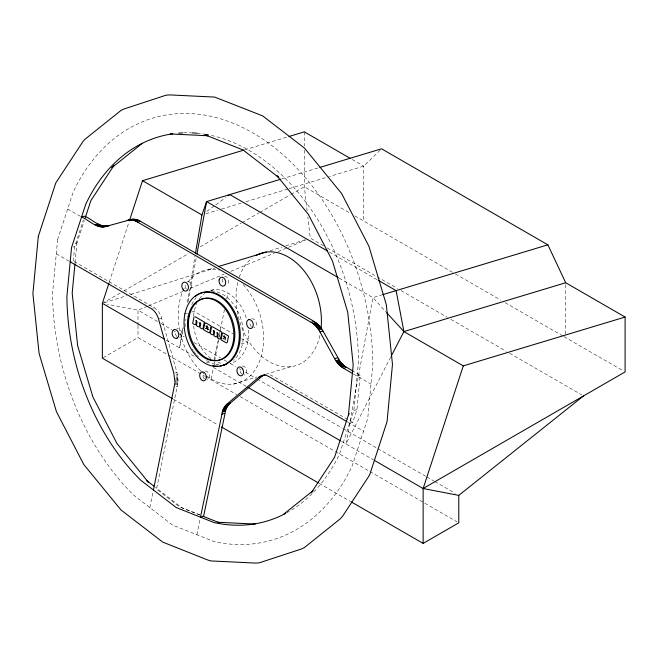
<?xml version="1.0" encoding="UTF-8"?>
<svg xmlns="http://www.w3.org/2000/svg" width="658" height="658" viewBox="0 0 658 658"><rect width="100%" height="100%" fill="white"/><g stroke="black" fill="none" stroke-linecap="round" stroke-linejoin="round"><path stroke-width="0.49" stroke-dasharray="3.29 2.47" d="M199.843 514.86L179.256 506.685L156.538 489.182L178.121 381.73L176.928 372.231L161.613 318.102A14.961 10.577 75 0 0 154.211 307.738L73.285 261.02L71.738 261.432M73.285 261.02L74.65 246.684L83.418 219.994M75.061 262.772L76.97 242.621L76.402 244.636L84.257 220.726M222.264 278.984L222.157 280.094A4.54 3.208 75 0 0 223.843 284.272M286.658 512.845A199.604 141.141 75 0 0 339.569 453.913L353.831 410.485L358.478 361.505A199.604 141.141 75 0 0 211.448 135.482M349.653 423.201L352.754 422.37L356.932 409.654L360.189 375.249L354.234 371.811M182.965 327.774L179.585 347.918L183.311 327.733M187.201 302.59L189.397 289.504M190.08 285.473L194.99 256.266M188.155 301.496L196.355 257.097M211.3 379.066L213.34 368.003M214.08 363.981L214.459 361.974M214.64 360.971L218.538 339.857M218.727 338.854L220.956 326.787M149.843 507.598L153.437 490.013M214.237 359.597L218.711 337.727M218.917 336.731L220.142 330.76M220.34 329.773L224.411 309.885M226.648 298.946L227.874 292.974M196.89 534.757L200.081 519.129M109.368 281.912L129.132 221.557M390.696 357.154L345.911 443.944L372.93 297.622L381.624 294.998M380.127 150.189L363.726 166.145L329.411 176.5M206.842 211.374L215.043 205.378M215.857 204.786L225.694 197.589M102.36 303.33L120.151 293.057M123.712 291L188.665 253.503M200.229 246.824L241.157 223.194M242.045 222.684L258.948 212.921M259.836 212.411L290.088 194.941M290.984 194.431L304.325 186.724L350.426 213.34M103.224 357.705L137.999 337.628L167.321 354.555M147.466 306.233L137.999 310.189L107.312 304.284M148.412 305.838L182.488 291.593M190.055 288.426L224.131 274.18M230.761 271.409L274.296 253.207M278.087 251.627L287.554 247.663M288.5 247.268L305.534 240.145M179.42 337.562L180.218 337.299A4.54 3.208 75 0 0 181.731 332.701A4.54 3.208 75 0 0 178.507 328.729L177.652 328.687A4.54 3.208 75 0 0 176.854 328.942M251.759 318.908L252.154 318.776A4.54 3.208 75 0 1 256.233 322.79A4.54 3.208 75 0 1 253.922 327.651M104.318 302.713L126.879 295.648M130.802 294.414L215.141 267.987M270.06 250.772L281.83 247.079M285.753 245.853L305.361 239.709M244.735 149.835L286.995 137.078M281.682 178.935L318.891 167.708M205.847 213.784L217.617 210.239M221.54 209.055L241.149 203.133M246.059 201.652L288.22 188.928M289.199 188.632L328.424 176.796M208.52 269.509L213.414 268.036M233.384 384.058L256.883 376.968M265.7 374.312L291.165 366.629M73.096 247.095L74.65 246.684M210.996 290.482L213.579 289.791M152.664 308.158L154.211 307.738M159.294 318.727L161.613 318.102M185.959 313.57L187.505 313.15M191.643 312.048L194.225 311.349L233.022 333.754M240.968 344.019L247.679 342.218L241.651 338.738M206.546 362.599L208.866 361.982L216.021 364.82A37.802 26.731 75 0 0 218.078 365.182M175.373 372.642L176.928 372.231M175.949 375.011L177.496 374.591M216.021 364.82L221.187 363.438L217.609 362.015M176.171 376.203L177.718 375.784M176.344 377.396L177.89 376.985M175.694 378.802L178.022 378.177M175.003 380.201L178.096 379.37M175.036 381.385L178.129 380.554M175.793 382.356L178.121 381.73M174.962 383.721L178.055 382.89M174.855 384.864L177.948 384.042M176.048 386.682L177.594 386.262M357.097 376.08L360.189 375.249M353.831 410.485L356.932 409.654M200.131 515.115L182.389 508.066L155.576 487.422M352.203 159.491L363.726 166.145L363.726 221.022M354.859 215.906L454.481 273.415M455.369 273.934L500.746 300.13M505.196 302.696L563.026 336.082M563.914 336.6L623.323 370.898M323.621 245.878L310.263 238.171L307.821 216.984M327.174 247.934L397.49 288.533M401.051 290.581L447.341 317.304M450.895 319.36L506.084 351.224M509.646 353.28L581.738 394.899M329.411 252.113L377.437 279.839M339.125 278.104L372.93 297.622L385.999 311.958M67.667 208.981L80.704 216.507M353.691 374.114L370.997 384.108M352.754 422.37L271.828 375.644A14.961 10.577 75 0 0 269.303 374.591M56.292 253.824L69.32 261.349M347.876 422.173L363.553 431.22M157.55 321.474L137.999 310.189L137.999 324.419M161.103 323.53L171.763 329.683M172.651 330.201L177.092 332.759M177.989 333.277L184.207 336.863M193.978 342.514L220.636 357.903M224.189 359.951L226.854 361.489M230.407 363.545L235.745 366.621M239.298 368.677L241.075 369.697M245.516 372.264L256.176 378.424M257.064 378.934L342.374 428.185M343.262 428.695L377.026 448.188M377.914 448.707L425.899 476.408M426.787 476.918L433.893 481.023M434.782 481.533L455.221 493.335M166.268 340.227L193.814 356.134M213.381 367.427L246.289 386.427M341.461 441.378L373.423 459.827M168.209 355.073L204.646 376.105M205.535 376.615L236.633 394.57M240.186 396.626L334.371 451.001M335.259 451.52L369.031 471.013M369.919 471.523L456.997 521.794M173.441 399.241L217.872 424.895M319.171 483.383L350.27 501.338M186.592 289.232L185.901 288.377A4.54 3.208 75 0 1 185.013 283.943M307.121 210.93L304.325 186.724L304.325 150.139M565.699 284.782L565.699 335.596M304.325 131.855L304.325 146.076M137.999 325.43L137.999 337.628M183.746 132.826A199.604 141.141 75 0 1 190.886 132.826M197.055 133.212A199.604 141.141 75 0 1 204.268 134.117M198.403 356.965A37.802 26.731 75 0 1 196.397 354.728M195.747 353.93A37.802 26.731 75 0 1 193.913 351.43M193.329 350.566A37.802 26.731 75 0 1 192.333 348.962M185.252 326.705A37.802 26.731 75 0 1 185.202 319.048M204.474 378.942A4.54 3.208 75 0 1 202.894 373.654M205.214 371.063A4.54 3.208 75 0 1 209.417 376.244L209.31 377.355A4.54 3.208 75 0 1 206.99 379.946M176.903 336.567A4.54 3.208 75 0 1 175.324 331.27M187.333 281.353A4.54 3.208 75 0 1 190.54 283.203L191.075 284.231A4.54 3.208 75 0 1 189.109 290.227M241.725 373.991A4.54 3.208 75 0 1 241.034 373.135L240.499 372.107A4.54 3.208 75 0 1 240.145 368.694M242.473 366.111A4.54 3.208 75 0 1 244.99 367.106L245.681 367.962A4.54 3.208 75 0 1 244.241 374.986M251.405 326.656A4.54 3.208 75 0 1 249.834 321.359M224.592 276.401A4.54 3.208 75 0 1 228.68 282.685L228.359 283.672A4.54 3.208 75 0 1 227.158 285.013M208.866 361.982A37.802 26.731 75 0 1 206.571 360.51M191.758 304.514A37.802 26.731 75 0 1 196.1 297.901M211.44 291.009A37.802 26.731 75 0 1 240.918 318.9A37.802 26.731 75 0 1 233.491 360.403M210.979 358.577A37.802 26.731 75 0 1 193.608 325.463M193.551 315.898A37.802 26.731 75 0 1 196.923 303.132M199.464 298.773A37.802 26.731 75 0 1 204.679 293.402M210.65 290.417A37.802 26.731 75 0 1 246.643 319.401M248.461 330.061A37.802 26.731 75 0 1 230.284 363.413M319.895 335.432A58.809 40.903 73.2 0 1 266.597 360.091A58.809 40.903 73.2 0 1 238.056 281.229M239.241 277.265A58.809 40.903 73.2 0 1 252.014 258.166M243.106 284.618A58.809 40.903 73.2 0 1 259.622 361.119A58.809 40.903 73.2 0 1 207.171 376.392M203.955 373.867A58.809 40.903 73.2 0 1 201.619 371.795M200.863 371.071A58.809 40.903 73.2 0 1 185.696 285.473M187.933 282.126A58.809 40.903 73.2 0 1 219.517 270.076M57.649 239.487L52.55 293.287A219.262 155.041 75 0 0 133.804 495.244L172.561 525.092L214.056 541.575A219.262 155.041 75 0 0 352.063 466.218L367.732 418.513L372.831 364.713A219.262 155.041 75 0 0 252.82 132.908A219.262 155.041 75 0 0 73.318 191.782L57.649 239.487"/><path stroke-width="0.99" d="M74.963 263.784L72.191 293.007L77.636 345.68L92.926 397.045L117.034 443.591L148.297 482.158L146.644 480.537L153.956 486.172M195.492 253.24L201.924 214.969L206.604 201.595L280.703 179.231M196.915 254.07L206.604 201.595L338.237 277.594M153.437 490.013L175.02 382.561L173.827 373.061L158.52 318.933A14.961 10.577 75 0 0 151.118 308.569L70.192 261.851M194.003 316.95L192.671 323.481L194.735 324.674L195.763 324.394L196.569 320.479M200.18 322.56L199.382 326.483L198.346 326.755L196.281 325.562L197.079 321.647L195.533 320.759M205.452 328.671L206.489 328.391L207.023 325.784M207.517 329.864L208.051 327.256L205.987 326.064M217.527 333.672L216.926 336.608L215.89 336.888L213.825 335.695L214.631 331.78L213.077 330.884L214.113 330.604L213.307 334.527L212.279 334.799L210.215 333.606L211.547 327.084L212.583 326.804L221.869 332.167L220.537 338.697L219.501 338.969L217.436 337.776L218.242 333.861L216.688 332.973L217.724 332.693M225.061 339.989L225.595 337.381L223.531 336.189L224.567 335.917L224.033 338.525L222.996 338.804M262.197 376.17L259.096 377.001L227.216 403.88L224.715 406.636L222.791 410.14L200.484 517.18L203.585 516.349L225.891 409.317L227.808 405.805L230.316 403.05L262.197 376.17A14.961 10.577 75 0 1 265.133 374.599M85.195 217.856L90.853 200.641L114.064 165.265L111.852 167.708L141.947 143.608M172.552 398.732L102.36 358.207L102.36 303.33L109.055 282.891M129.453 220.586L142.523 180.679L243.748 150.131M583.514 395.927L458.774 495.384L458.774 522.822L423.135 543.401L423.135 488.524L463.298 365.873L625.1 317.049L625.1 371.918L423.135 488.524L374.312 460.345M391.165 356.241L403.897 331.574L396.116 290.622L378.325 280.349M312.978 490.901L311.316 492.735L334.527 457.359L348.979 413.364L348.411 415.379L353.19 364.993L347.745 312.32L332.454 260.955L308.347 214.409L277.084 175.842L278.737 177.463L242.991 149.934L204.712 134.726L207.969 135.762L170.151 133.936M283.434 514.391L312.739 490.926M228.153 195.796L229.79 194.595L327.626 251.085M288.92 136.502L304.325 131.855L350.426 158.471M319.87 167.412L381.55 148.798L547.875 244.834L565.699 282.751L625.1 317.049M218.316 266.556L266.301 252.072M382.594 294.702L547.875 244.834M386.69 312.714L403.897 331.574L565.699 282.751M353.387 371.318L344.882 366.284L340.252 361.736L321.811 328.967L318.258 324.608L314.137 321.441L138.937 220.422L135.392 219.377L131.88 219.311L105.675 226.508C96.545 228.918 89.143 220.126 81.567 217.008L84.668 216.178C92.235 219.303 99.646 228.087 108.776 225.678L103.98 226.846M95.18 224.863L98.281 224.033M96.923 225.743L100.024 224.913M97.812 226.097L100.904 225.266M98.692 226.393L101.793 225.562M99.588 226.623L102.681 225.793M100.477 226.788L103.577 225.957M101.365 226.895L104.457 226.072M102.245 226.944L105.346 226.113M103.117 226.928L106.218 226.097M130.194 219.657L127.093 220.488L131.88 219.311M128.779 220.142L132.743 219.237M129.651 220.068L133.623 219.221M130.523 220.052L134.503 219.262M131.403 220.093L135.392 219.377M132.291 220.2L136.28 219.542M133.179 220.372L137.168 219.772M134.067 220.603L138.057 220.068M134.956 220.899L135.844 221.252L138.937 220.422M135.844 221.252L137.588 222.133L140.68 221.302M137.588 222.133L311.037 322.272L314.137 321.441M311.037 322.272L312.739 323.382L315.84 322.552M312.739 323.382L313.562 324.016L316.663 323.185M313.562 324.016L314.368 324.698L317.469 323.868M314.368 324.698L315.157 325.439L318.258 324.608M315.157 325.439L315.922 326.22L319.023 325.389M315.922 326.22L316.663 327.051L319.755 326.22M316.663 327.051L317.37 327.931L320.471 327.1M317.37 327.931L318.053 328.844L321.153 328.013M318.053 328.844L318.711 329.798L321.811 328.967M318.711 329.798L319.92 331.813L323.012 330.982M319.92 331.813L334.609 358.676L337.702 357.845M334.609 358.676L335.81 360.691L338.911 359.868M335.81 360.691L336.468 361.653L339.569 360.823M336.468 361.653L337.151 362.566L340.252 361.736M337.151 362.566L337.867 363.438L340.959 362.607M337.867 363.438L338.599 364.269L341.699 363.438M338.599 364.269L339.364 365.058L342.464 364.228M339.364 365.058L340.153 365.79L343.254 364.96M340.153 365.79L340.959 366.481L344.06 365.651M340.959 366.481L341.782 367.115L344.882 366.284M341.782 367.115L343.484 368.225L346.585 367.394M227.216 403.88L230.316 403.05M225.9 405.155L228.992 404.325M225.283 405.871L228.384 405.04M224.715 406.636L227.808 405.805M224.172 407.442L227.273 406.611M223.671 408.305L226.771 407.475M223.21 409.202L226.311 408.371M222.791 410.14L225.891 409.317M222.412 411.118L225.513 410.288M222.083 412.138L225.184 411.308M221.549 414.26L224.641 413.43M217.411 522.238L255.23 524.064M423.135 488.524L458.774 495.384M202.927 516.226L219.731 522.904M142.523 180.679L201.924 214.969M403.897 331.574L463.298 365.873M343.484 368.225L352.844 373.621M195.039 316.679L204.325 322.042L202.993 328.564L201.957 328.844L199.892 327.651L200.698 323.736L199.144 322.839M206.489 328.391L208.553 329.584M346.988 421.655L268.727 376.475A14.961 10.577 75 0 0 259.096 377.001M102.36 303.33L164.492 339.207M248.066 387.455L340.573 440.86M221.425 426.952L318.283 482.865M351.158 501.848L423.135 543.401M285.753 513.339A199.604 141.141 75 0 1 213.932 522.518L176.163 507.515L140.878 480.34A199.604 141.141 75 0 1 66.902 296.495L71.549 247.515L85.811 204.087A199.604 141.141 75 0 1 172.741 133.796M178.713 133.122A199.604 141.141 75 0 1 182.735 132.867M191.914 132.867A199.604 141.141 75 0 1 197.055 133.212M206.324 134.454A199.604 141.141 75 0 1 208.38 134.841M217.041 366.161A37.802 26.731 75 0 1 212.929 365.651M194.99 296.766A37.802 26.731 75 0 1 197.918 294.62M198.683 294.184A37.802 26.731 75 0 1 238.106 320.66A37.802 26.731 75 0 1 220.06 365.996M226.089 364.54A37.802 26.731 75 0 1 223.161 365.165M256.151 255.411A58.809 40.903 73.2 0 1 301.915 268.316A58.809 40.903 73.2 0 1 321.03 328.383M38.328 236.354L32.9 293.575L39.077 353.371L56.44 411.686L83.805 464.54L120.965 509.95L162.732 542.118L207.451 559.884L210.7 560.92L255.691 563.092L259.293 562.812L301.232 549.06L304.457 547.514L340.26 518.841L342.473 516.398L369.599 475.068L387.052 421.646L392.481 364.425L386.304 304.629L368.941 246.314L341.576 193.46L304.415 148.05L262.649 115.882L214.681 97.08L169.69 94.908L166.087 95.188L124.148 108.94L120.924 110.486L85.121 139.159L82.908 141.602L55.782 182.932L38.328 236.354M206.316 377.075L206.209 378.185A4.54 3.208 75 0 1 202.171 380.39A4.54 3.208 75 0 1 199.793 374.484L200.122 373.497A4.54 3.208 75 0 1 203.832 372.272A4.54 3.208 75 0 1 206.316 377.075M219.172 279.815L219.065 280.925A4.54 3.208 75 0 0 221.549 285.728A4.54 3.208 75 0 0 225.258 284.503L225.587 283.516A4.54 3.208 75 0 0 223.21 277.61A4.54 3.208 75 0 0 219.172 279.815M204.844 323.21L203.503 329.732L208.668 332.718L209.696 332.438L211.037 325.907L205.872 322.93L204.844 323.21M222.388 333.335L221.047 339.865L226.212 342.843L227.24 342.571L228.581 336.041L223.416 333.063L222.388 333.335M177.117 338.13L176.319 338.393A4.54 3.208 75 0 1 172.248 334.379A4.54 3.208 75 0 1 174.551 329.518L175.406 329.559A4.54 3.208 75 0 1 178.631 333.532A4.54 3.208 75 0 1 177.117 338.13M249.061 319.607L248.263 319.87A4.54 3.208 75 0 0 246.75 324.468A4.54 3.208 75 0 0 249.974 328.441L250.83 328.482A4.54 3.208 75 0 0 253.133 323.621A4.54 3.208 75 0 0 249.061 319.607M183.492 290.063L182.801 289.207A4.54 3.208 75 0 1 182.76 282.989A4.54 3.208 75 0 1 187.448 284.034L187.982 285.062A4.54 3.208 75 0 1 187.489 290.252A4.54 3.208 75 0 1 183.492 290.063M242.58 368.793L241.889 367.937A4.54 3.208 75 0 0 237.892 367.748A4.54 3.208 75 0 0 237.398 372.938L237.933 373.966A4.54 3.208 75 0 0 242.621 375.011A4.54 3.208 75 0 0 242.58 368.793M184.923 313.841A37.802 26.731 75 0 0 219.032 366.276A37.802 26.731 75 0 0 231.016 307.714A37.802 26.731 75 0 0 184.923 313.841M188.172 316.588A31.757 22.454 75 0 0 216.819 360.633A31.757 22.454 75 0 0 226.887 311.44A31.757 22.454 75 0 0 188.172 316.588M189.2 316.317A31.757 22.454 75 0 0 217.847 360.354A31.757 22.454 75 0 0 227.915 311.16A31.757 22.454 75 0 0 189.2 316.317"/></g></svg>
